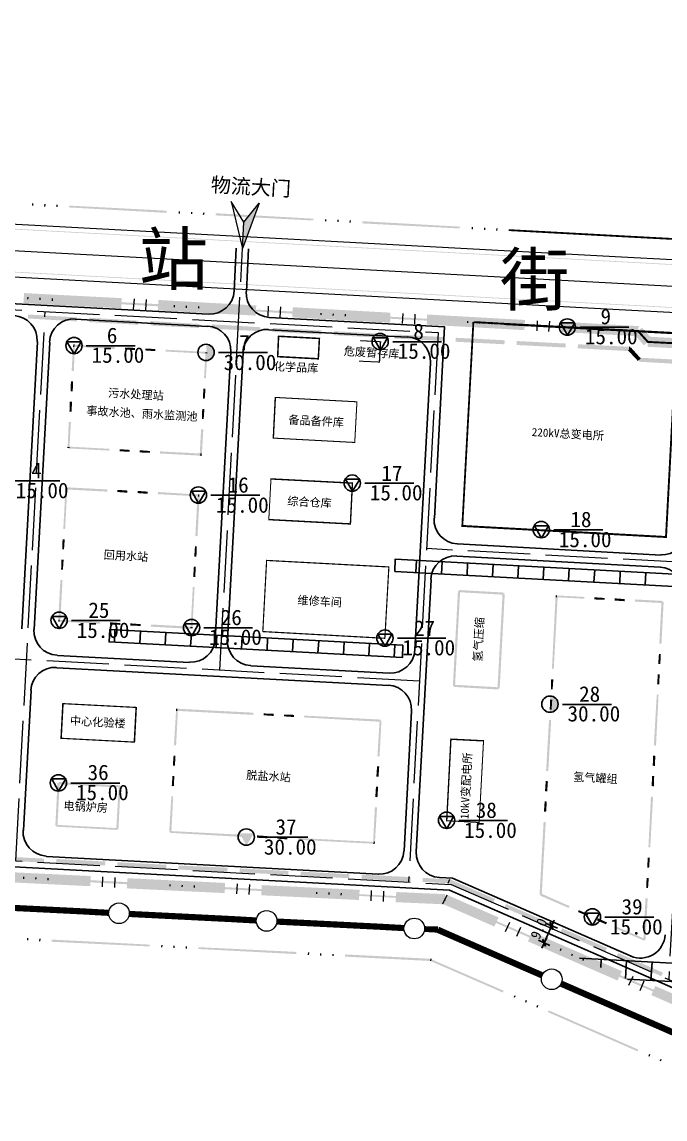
# Model space of a CAD drawing. Header units: millimetres. Extents: x 1542 to 2698, y 1376 to 2197.
# Drawn here: x 1823 to 2139, y 1659 to 2197 of the extents above; entities that cross this region are included whole.
import ezdxf

# ---------------------------------------------------------------- set-up
doc = ezdxf.new("R2010")
doc.units = ezdxf.units.MM
doc.linetypes.add('PDF_IMPORT', pattern=[1, 0.8, -0.2])
for name, color, linetype in [('PDF_0', 7, 'Continuous'), ('PDF_0-道路边线', 3, 'Continuous'), ('PDF_c- 现状道路', 4, 'Continuous'), ('PDF_d-道路中心线', 1, 'Continuous'), ('PDF_d-道路红线', 5, 'Continuous'), ('PDF_DM-尺寸标注', 7, 'Continuous'), ('PDF_HY_BZ_CC', 2, 'Continuous'), ('PDF_PP-COM', 6, 'Continuous'), ('PDF_ROAD-CENT', 6, 'Continuous'), ('PDF_勘探点', 5, 'Continuous'), ('PDF_文字', 5, 'Continuous'), ('PDF_绿线', 3, 'Continuous')]:
    doc.layers.add(name, color=color, linetype=linetype)
doc.layers.add('PDF_0高压线', color=20, linetype='Continuous', true_color=0xff3f00)
doc.styles.add('PDF SimHei', font='')
doc.styles.add('PDF SimSun', font='')
doc.styles.get('PDF SimHei').set_extended_font_data('SimHei')
doc.styles.get('PDF SimSun').set_extended_font_data('SimSun')

msp = doc.modelspace()

# ---------------------------------------------------------------- hatches: boundary and pattern name
at = {"layer": 'PDF_0', "transparency": 33554559}
for color, points in [(1, [(1824.36, 2063.92), (1824.01, 2058.94), (1872.05, 2056.45), (1872.23, 2061.43)]), (1, [(1890.2, 2060.54), (1890.02, 2055.38), (1937.88, 2052.89), (1938.24, 2057.87)]), (1, [(1956.21, 2056.98), (1955.85, 2052), (2003.89, 2049.33), (2004.07, 2054.31)]), (2, [(1826.32, 2053.42), (1826.32, 2051.46), (1850.34, 2050.04), (1850.34, 2052)]), (2, [(1856.39, 2051.82), (1856.21, 2049.69), (1880.23, 2048.44), (1880.41, 2050.4)]), (2, [(1886.28, 2050.22), (1886.28, 2048.08), (1910.12, 2046.84), (1910.3, 2048.8)]), (1, [(2022.04, 2053.42), (2021.86, 2048.44), (2069.73, 2045.77), (2070.08, 2050.75)]), (1, [(2088.05, 2049.86), (2087.7, 2044.88), (2125.42, 2042.75), (2125.77, 2047.73)]), (2, [(1916.35, 2048.62), (1916.17, 2046.48), (1940.19, 2045.24), (1940.19, 2047.19)]), (2, [(1946.24, 2046.84), (1946.07, 2044.88), (1970.09, 2043.64), (1970.26, 2045.59)]), (2, [(1976.14, 2045.24), (1976.14, 2043.28), (1999.98, 2042.03), (2000.16, 2043.99)]), (2, [(2006.21, 2043.64), (2006.03, 2041.68), (2030.05, 2040.43), (2030.05, 2042.39)]), (1, [(2127.37, 2047.02), (2123.64, 2043.64), (2128.44, 2038.3), (2132.18, 2041.68)]), (2, [(2036.1, 2042.03), (2035.92, 2040.08), (2059.94, 2038.83), (2060.12, 2040.79)]), (2, [(2065.99, 2040.43), (2065.99, 2038.48), (2090.01, 2037.23), (2090.01, 2039.19)]), (2, [(2096.06, 2038.83), (2095.88, 2036.87), (2121.32, 2035.45), (2121.32, 2037.59)]), (1, [(2130.4, 2042.57), (2130.22, 2037.59), (2150.15, 2036.52), (2150.33, 2041.5)]), (2, [(2122.04, 2037.23), (2120.61, 2035.81), (2125.42, 2030.65), (2126.84, 2031.89)]), (2, [(2126.13, 2032.25), (2125.95, 2030.29), (2153.53, 2028.69), (2153.53, 2030.82)]), (2, [(1834.15, 1784.75), (1834.15, 1786.71), (1810.31, 1787.95), (1810.13, 1786)]), (2, [(1864.04, 1783.33), (1864.22, 1785.29), (1840.2, 1786.53), (1840.02, 1784.4)]), (1, [(1856.75, 1773.19), (1857.1, 1778.17), (1809.06, 1780.48), (1808.88, 1775.5)]), (2, [(1894.11, 1781.73), (1894.11, 1783.68), (1870.09, 1784.93), (1870.09, 1782.97)]), (2, [(1924, 1780.13), (1924.18, 1782.26), (1900.16, 1783.33), (1899.98, 1781.37)]), (2, [(1953.89, 1778.7), (1954.07, 1780.66), (1930.05, 1781.9), (1930.05, 1779.95)]), (2, [(1983.96, 1777.1), (1983.96, 1779.06), (1960.12, 1780.3), (1959.94, 1778.35)]), (1, [(1922.76, 1769.81), (1922.94, 1774.79), (1875.07, 1777.1), (1874.72, 1772.12)]), (2, [(2013.86, 1775.5), (2014.03, 1777.63), (1990.01, 1778.88), (1989.84, 1776.75)]), (2, [(2032.72, 1774.61), (2032.89, 1776.57), (2019.91, 1777.28), (2019.91, 1775.32)]), (2, [(2054.42, 1765), (2055.31, 1766.96), (2033.25, 1776.57), (2032.36, 1774.61)]), (1, [(1988.59, 1766.43), (1988.95, 1771.41), (1940.91, 1773.72), (1940.73, 1768.74)]), (1, [(2030.58, 1764.29), (2030.94, 1769.27), (2006.92, 1770.34), (2006.56, 1765.36)]), (1, [(2054.96, 1753.44), (2057.09, 1757.88), (2031.83, 1768.92), (2029.69, 1764.47)]), (2, [(2082, 1753.08), (2082.71, 1754.86), (2060.83, 1764.47), (2059.94, 1762.69)]), (256, [(2082.89, 1755.75), (2081.82, 1755.39), (2083.25, 1751.66), (2084.32, 1752.01)]), (1, [(2115.45, 1726.93), (2117.59, 1731.55), (2073.46, 1750.77), (2071.5, 1746.14)]), (2, [(2109.4, 1740.98), (2110.29, 1742.94), (2088.23, 1752.55), (2087.52, 1750.59)]), (256, [(2079.69, 1743.47), (2080.58, 1743.83), (2079.16, 1747.39), (2078.27, 1747.03)]), (2, [(2136.98, 1729.06), (2137.69, 1730.84), (2115.81, 1740.45), (2114.92, 1738.67)]), (1, [(2175.95, 1700.59), (2178.08, 1705.04), (2133.96, 1724.26), (2132, 1719.81)])]:
    msp.add_hatch(color=color, dxfattribs=at).paths.add_polyline_path(points)
at = {"layer": 'PDF_0高压线', "transparency": 33554559}
msp.add_hatch(color=256, dxfattribs=at).paths.add_polyline_path([(2020.97, 1753.61), (2020.8, 1750.77), (2027.2, 1750.41), (2027.38, 1753.44)])
at = {"layer": 'PDF_c- 现状道路', "transparency": 33554559}
for points in [[(1631.85, 2105.55), (1631.67, 2105.2), (2581.09, 2054.13), (2581.09, 2054.49)], [(2579.84, 2033.14), (2579.84, 2033.49), (1630.6, 2084.56), (1630.6, 2084.2)]]:
    msp.add_hatch(color=256, dxfattribs=at).paths.add_polyline_path(points)
at = {"layer": 'PDF_DM-尺寸标注', "transparency": 33554559}
msp.add_hatch(color=256, dxfattribs=at).paths.add_polyline_path([(2083.07, 1754.68), (2082.54, 1754.5), (2082.18, 1754.15), (2082.18, 1753.44), (2082.54, 1753.08), (2083.07, 1752.9), (2083.6, 1753.08), (2083.96, 1753.44), (2083.96, 1754.15), (2083.6, 1754.5)])
at = {"layer": 'PDF_HY_BZ_CC', "transparency": 33554559}
for color, points in [(5, [(1868.85, 2036.52), (1868.85, 2037.59), (1848.92, 2038.65), (1848.74, 2037.59)]), (5, [(1849.27, 2038.12), (1848.38, 2038.12), (1847.67, 2025.66), (1848.74, 2025.66)]), (5, [(1878.81, 2035.98), (1878.81, 2037.05), (1873.83, 2037.23), (1873.83, 2036.34)]), (5, [(1888.77, 2035.45), (1888.77, 2036.52), (1883.79, 2036.7), (1883.79, 2035.81)]), (5, [(1913.68, 2034.21), (1913.86, 2035.1), (1893.76, 2036.16), (1893.76, 2035.27)]), (5, [(1912.62, 2022.28), (1913.51, 2022.11), (1914.22, 2034.56), (1913.33, 2034.74)]), (5, [(1848.38, 2020.68), (1847.32, 2020.68), (1847.14, 2015.7), (1848.21, 2015.7)]), (5, [(1912.08, 2012.14), (1912.97, 2012.14), (1913.33, 2017.12), (1912.26, 2017.12)]), (5, [(1847.85, 2010.72), (1846.78, 2010.72), (1846.6, 2005.74), (1847.67, 2005.74)]), (5, [(1911.55, 2002.18), (1912.44, 2002.18), (1912.79, 2007.16), (1911.73, 2007.16)]), (5, [(1847.32, 2000.76), (1846.25, 2000.76), (1845.72, 1988.3), (1846.6, 1988.12)]), (5, [(1910.48, 1984.74), (1911.55, 1984.74), (1912.26, 1997.2), (1911.19, 1997.2)]), (5, [(1846.25, 1988.66), (1846.07, 1987.77), (1866.18, 1986.7), (1866.18, 1987.59)]), (5, [(1871.16, 1987.41), (1871.16, 1986.34), (1876.14, 1986.17), (1876.14, 1987.05)]), (5, [(1881.12, 1986.88), (1881.12, 1985.81), (1886.1, 1985.63), (1886.1, 1986.52)]), (5, [(1891.09, 1986.34), (1891.09, 1985.28), (1911.01, 1984.21), (1911.01, 1985.28)]), (5, [(1845.18, 1968.73), (1845, 1967.66), (1865.11, 1966.59), (1865.11, 1967.66)]), (5, [(1843.58, 1948.27), (1844.47, 1948.27), (1845.54, 1968.19), (1844.65, 1968.19)]), (5, [(1870.09, 1967.48), (1870.09, 1966.42), (1875.07, 1966.06), (1875.07, 1967.13)]), (5, [(1880.06, 1966.95), (1880.06, 1965.88), (1885.04, 1965.53), (1885.04, 1966.59)]), (5, [(1890.02, 1966.42), (1890.02, 1965.35), (1909.95, 1964.28), (1909.95, 1965.17)]), (5, [(1910.48, 1964.81), (1909.41, 1964.81), (1908.35, 1944.89), (1909.41, 1944.71)]), (5, [(1843.05, 1938.3), (1843.94, 1938.3), (1844.29, 1943.28), (1843.22, 1943.28)]), (5, [(1909.06, 1939.73), (1908.17, 1939.9), (1907.81, 1934.74), (1908.88, 1934.74)]), (5, [(1842.51, 1928.34), (1843.4, 1928.34), (1843.76, 1933.32), (1842.69, 1933.32)]), (5, [(1908.52, 1929.76), (1907.63, 1929.76), (1907.28, 1924.78), (1908.35, 1924.78)]), (5, [(1841.09, 1903.43), (1842.16, 1903.25), (1843.22, 1923.36), (1842.16, 1923.36)]), (5, [(1907.99, 1919.8), (1907.1, 1919.8), (1906.03, 1899.87), (1906.92, 1899.87)]), (256, [(2038.23, 1917.84), (2037.16, 1917.84), (2034.67, 1871.4), (2035.74, 1871.4)]), (256, [(2059.58, 1916.06), (2059.58, 1917.13), (2037.7, 1918.37), (2037.7, 1917.31)]), (256, [(2056.56, 1870.16), (2057.63, 1870.16), (2060.12, 1916.6), (2059.05, 1916.6)]), (3, [(2086.09, 1915.17), (2085.03, 1915.35), (2083.25, 1879.59), (2084.14, 1879.59)]), (3, [(2099.08, 1914.1), (2099.08, 1914.99), (2085.56, 1915.71), (2085.56, 1914.82)]), (3, [(2109.05, 1913.57), (2109.05, 1914.46), (2104.07, 1914.82), (2104.07, 1913.75)]), (3, [(2119.01, 1912.86), (2119.01, 1913.93), (2114.03, 1914.28), (2114.03, 1913.22)]), (3, [(2137.52, 1911.97), (2137.52, 1913.04), (2123.99, 1913.75), (2123.99, 1912.68)]), (3, [(2135.91, 1892.04), (2136.98, 1892.04), (2138.05, 1912.5), (2136.98, 1912.5)]), (5, [(1861.55, 1901.83), (1861.55, 1902.72), (1841.62, 1903.78), (1841.62, 1902.9)]), (5, [(1871.51, 1901.29), (1871.51, 1902.18), (1866.53, 1902.54), (1866.53, 1901.47)]), (5, [(1881.48, 1900.76), (1881.48, 1901.65), (1876.5, 1902.01), (1876.5, 1900.94)]), (5, [(1906.39, 1899.34), (1906.57, 1900.4), (1886.64, 1901.47), (1886.46, 1900.4)]), (3, [(2135.38, 1882.08), (2136.45, 1882.08), (2136.63, 1887.06), (2135.74, 1887.06)]), (3, [(2134.85, 1872.11), (2135.91, 1872.11), (2136.09, 1877.1), (2135.2, 1877.1)]), (256, [(2035.21, 1871.94), (2035.21, 1870.87), (2057.09, 1869.62), (2057.09, 1870.69)]), (3, [(2083.96, 1874.6), (2082.89, 1874.6), (2082.71, 1869.62), (2083.6, 1869.62)]), (3, [(2133.25, 1842.22), (2134.31, 1842.04), (2135.56, 1867.13), (2134.67, 1867.13)]), (3, [(2083.43, 1864.64), (2082.36, 1864.64), (2082.18, 1859.66), (2083.07, 1859.66)]), (3, [(2082.89, 1854.68), (2081.82, 1854.68), (2080.4, 1829.77), (2081.47, 1829.59)]), (3, [(2132.71, 1832.26), (2133.78, 1832.08), (2133.96, 1837.06), (2132.89, 1837.24)]), (3, [(2081.29, 1824.61), (2080.22, 1824.79), (2079.87, 1819.8), (2080.93, 1819.63)]), (3, [(2132.18, 1822.29), (2133.25, 1822.12), (2133.42, 1827.1), (2132.36, 1827.28)]), (3, [(2080.76, 1814.64), (2079.69, 1814.82), (2079.33, 1809.66), (2080.4, 1809.66)]), (3, [(2130.58, 1792.22), (2131.47, 1792.22), (2132.89, 1817.13), (2131.82, 1817.13)]), (3, [(2080.22, 1804.68), (2079.16, 1804.68), (2077.2, 1769.09), (2078.27, 1769.09)]), (3, [(2130.04, 1782.26), (2130.93, 1782.26), (2131.29, 1787.24), (2130.22, 1787.24)]), (3, [(2129.51, 1772.3), (2130.4, 1772.3), (2130.75, 1777.28), (2129.69, 1777.28)]), (3, [(2077.91, 1769.63), (2077.55, 1768.56), (2091.43, 1762.51), (2091.97, 1763.4)]), (3, [(2128.09, 1746.85), (2129.15, 1746.85), (2130.22, 1767.31), (2129.15, 1767.31)]), (3, [(2096.41, 1761.44), (2096.06, 1760.55), (2100.68, 1758.6), (2101.04, 1759.49)]), (3, [(2105.67, 1757.53), (2105.31, 1756.46), (2109.76, 1754.5), (2110.29, 1755.39)]), (3, [(2114.74, 1753.44), (2114.39, 1752.55), (2128.44, 1746.5), (2128.8, 1747.39)])]:
    msp.add_hatch(color=color, dxfattribs=at).paths.add_polyline_path(points)
at = {"layer": 'PDF_HY_BZ_CC', "true_color": 0xff7f00, "transparency": 33554559}
for points in [[(1899.81, 1859.66), (1898.92, 1859.66), (1897.85, 1842.22), (1898.92, 1842.22)], [(1936.81, 1857.17), (1936.81, 1858.24), (1899.27, 1860.19), (1899.27, 1859.13)], [(1946.78, 1856.63), (1946.78, 1857.7), (1941.8, 1857.88), (1941.8, 1856.99)], [(1956.74, 1856.1), (1956.74, 1857.17), (1951.76, 1857.35), (1951.76, 1856.46)], [(1999.09, 1853.79), (1999.27, 1854.85), (1961.72, 1856.81), (1961.72, 1855.92)], [(1997.66, 1836.88), (1998.73, 1836.88), (1999.62, 1854.32), (1998.73, 1854.32)], [(1898.56, 1837.24), (1897.67, 1837.24), (1897.31, 1832.26), (1898.38, 1832.26)], [(1997.13, 1826.92), (1998.2, 1826.92), (1998.55, 1831.9), (1997.49, 1831.9)], [(1841.8, 1823.72), (1840.73, 1823.72), (1839.67, 1802.9), (1840.73, 1802.72)], [(1871.16, 1821.58), (1871.34, 1822.65), (1841.27, 1824.25), (1841.27, 1823.18)], [(1898.03, 1827.28), (1897.14, 1827.28), (1896.78, 1822.29), (1897.85, 1822.29)], [(1869.56, 1801.3), (1870.63, 1801.12), (1871.69, 1822.12), (1870.8, 1822.12)], [(1996.6, 1816.96), (1997.66, 1816.78), (1998.02, 1821.94), (1996.95, 1821.94)], [(1897.49, 1817.31), (1896.6, 1817.31), (1895.53, 1799.88), (1896.6, 1799.7)], [(1995.53, 1794.36), (1996.42, 1794.36), (1997.49, 1811.8), (1996.42, 1811.97)], [(1840.2, 1803.26), (1840.2, 1802.37), (1870.09, 1800.77), (1870.09, 1801.65)], [(1896.07, 1800.23), (1896.07, 1799.34), (1933.61, 1797.21), (1933.61, 1798.27)], [(1938.59, 1798.1), (1938.59, 1797.03), (1943.58, 1796.67), (1943.58, 1797.74)], [(1948.56, 1797.38), (1948.56, 1796.49), (1953.54, 1796.14), (1953.54, 1797.21)], [(1958.52, 1796.85), (1958.52, 1795.96), (1995.89, 1794), (1996.06, 1794.89)]]:
    msp.add_hatch(color=30, dxfattribs=at).paths.add_polyline_path(points)
at = {"layer": 'PDF_PP-COM', "transparency": 33554559}
msp.add_hatch(color=256, dxfattribs=at).paths.add_polyline_path([(1936.28, 2098.61), (1939.66, 2108.05), (1932.19, 2098.61), (1931.48, 2085.8)])
at = {"layer": 'PDF_勘探点', "transparency": 33554559}
for points in [[(1914.4, 2038.65), (1913.68, 2038.65), (1913.68, 2032.6), (1913.86, 2032.07), (1913.86, 2030.65), (1914.4, 2030.65), (1915.11, 2030.82), (1915.82, 2031.18), (1916.35, 2031.54), (1916.89, 2032.07), (1917.24, 2032.6), (1917.6, 2033.32), (1917.78, 2034.03), (1917.78, 2034.74), (1917.6, 2035.45), (1917.42, 2035.98), (1917.24, 2036.7), (1916.71, 2037.23), (1916.35, 2037.76), (1915.64, 2038.12), (1915.11, 2038.48)], [(2083.07, 1866.24), (2082.36, 1866.24), (2082.36, 1858.95), (2082.54, 1858.59), (2082.54, 1858.41), (2083.07, 1858.41), (2083.78, 1858.59), (2084.49, 1858.95), (2085.03, 1859.3), (2085.56, 1859.84), (2086.27, 1860.9), (2086.27, 1861.62), (2086.45, 1862.33), (2086.09, 1863.75), (2085.92, 1864.29), (2085.38, 1865), (2085.03, 1865.35), (2084.32, 1865.89), (2083.78, 1866.06)]]:
    msp.add_hatch(color=256, dxfattribs=at).paths.add_polyline_path(points)
at = {"layer": 'PDF_绿线', "transparency": 33554559}
for points in [[(1846.43, 2106.8), (1846.43, 2105.91), (1894.29, 2103.24), (1894.29, 2104.31)], [(1918.31, 2103.06), (1918.31, 2102), (1966.17, 2099.5), (1966.35, 2100.39)], [(1990.19, 2099.15), (1990.19, 2098.08), (2038.05, 2095.59), (2038.23, 2096.48)], [(1844.11, 2060.89), (1843.94, 2060), (1891.98, 2057.34), (1891.98, 2058.4)], [(1916, 2056.98), (1916, 2056.09), (1963.86, 2053.42), (1963.86, 2054.49)], [(1987.88, 2053.24), (1987.88, 2052.18), (2035.74, 2049.69), (2035.74, 2050.57)], [(1841.98, 1776.92), (1841.98, 1775.86), (1889.84, 1773.36), (1889.84, 1774.43)], [(1913.86, 1773.19), (1913.86, 1772.12), (1961.72, 1769.81), (1961.9, 1770.7)], [(1985.74, 1769.45), (1985.74, 1768.56), (2030.76, 1766.25), (2030.76, 1767.14)], [(2030.94, 1767.14), (2030.58, 1766.25), (2081.82, 1743.83), (2082.18, 1744.72)], [(1837.89, 1747.03), (1837.89, 1745.96), (1885.93, 1743.65), (1885.93, 1744.54)], [(1909.95, 1743.29), (1909.77, 1742.41), (1957.81, 1739.91), (1957.81, 1740.98)], [(1981.83, 1739.74), (1981.65, 1738.67), (2023.64, 1736.53), (2023.82, 1737.6)], [(2024, 1737.42), (2023.64, 1736.53), (2059.23, 1721.05), (2059.58, 1721.94)], [(2104.24, 1735.11), (2103.71, 1734.22), (2147.84, 1715), (2148.19, 1715.89)], [(2081.65, 1712.34), (2081.29, 1711.45), (2125.24, 1692.23), (2125.59, 1693.12)]]:
    msp.add_hatch(color=256, dxfattribs=at).paths.add_polyline_path(points)

# ---------------------------------------------------------------- linework, layer by layer
at = {"layer": 'PDF_0', "color": 1, "lineweight": 0}
for points in [[(1878.28, 2061.07), (1877.92, 2056.09)], [(1884.15, 2060.72), (1883.97, 2055.73)], [(1944.11, 2057.51), (1943.93, 2052.53)], [(1950.16, 2057.16), (1949.8, 2052.18)], [(2010.12, 2053.96), (2009.76, 2048.97)], [(2015.99, 2053.6), (2015.81, 2048.62)], [(2075.95, 2050.4), (2075.77, 2045.41)], [(2082, 2050.22), (2081.65, 2045.06)], [(1862.8, 1772.83), (1862.97, 1777.81)], [(1868.85, 1772.47), (1869.02, 1777.46)], [(1928.63, 1769.45), (1928.99, 1774.43)], [(1934.68, 1769.09), (1935.03, 1774.08)], [(1994.64, 1766.07), (1994.82, 1771.05)], [(2000.69, 1765.71), (2000.87, 1770.7)], [(2029.69, 1764.47), (2031.83, 1768.92)], [(2060.47, 1750.95), (2062.61, 1755.57)], [(2065.99, 1748.63), (2067.95, 1753.08)], [(2120.97, 1724.61), (2123.1, 1729.06)], [(2126.48, 1722.12), (2128.44, 1726.75)]]:
    msp.add_lwpolyline(points, dxfattribs=at)
at = {"layer": 'PDF_0', "color": 140, "lineweight": 0, "true_color": 0x00bfff}
for points, const_width in [([(1968.66, 2031.71), (1948.73, 2032.78), (1949.18, 2042.75), (1969.2, 2041.68)], 0.748), ([(2001.31, 1894.71), (1941.44, 1898), (1943.31, 1932.88), (2003.27, 1929.67)], 0.573)]:
    msp.add_lwpolyline(points, close=True, dxfattribs=dict(at, const_width=const_width))
for points in [[(1988.68, 2030.56, 0.492, 0.492, 0), (1998.64, 2030.11, 0.68, 0.68, 0), (1999.18, 2040.08, 0.503, 0.503, 0), (1989.21, 2040.61, 0, 0, 0)], [(1987.61, 2010.63, 0.504, 0.504, 0), (1947.58, 2012.77, 0.687, 0.687, 0), (1946.6, 1992.84, 0.504, 0.504, 0), (1986.54, 1990.7, 0.504, 0.504, 0)], [(1985.39, 1970.77, 0.684, 0.684, 0), (1945.44, 1972.82, 0.493, 0.493, 0), (1944.38, 1952.89, 0.682, 0.682, 0), (1984.41, 1950.76, 0.687, 0.687, 0)], [(1843.4, 1862.68, 0.571, 0.571, 0), (1879.34, 1860.82, 0.747, 0.747, 0), (1878.45, 1843.82, 0.571, 0.571, 0), (1842.51, 1845.69, 0.747, 0.747, 0)], [(2031.65, 1805.3, 0.502, 0.502, 0), (2047.57, 1804.41, 0.504, 0.504, 0), (2049.71, 1844.45, 0.686, 0.686, 0), (2033.7, 1845.25, 0.684, 0.684, 0)]]:
    msp.add_lwpolyline(points, format="xyseb", close=True, dxfattribs=at)
at = {"layer": 'PDF_0', "color": 2, "lineweight": 0}
for points in [[(2121.32, 2037.59), (2121.32, 2035.45)], [(2032.36, 1774.61), (2033.25, 1776.57)]]:
    msp.add_lwpolyline(points, dxfattribs=at)
at = {"layer": 'PDF_0', "color": 62, "lineweight": 25, "true_color": 0xa5dd00}
for points in [[(2006.21, 1927.45), (2377.54, 1907.52), (2377.89, 1913.57), (2006.38, 1933.5)], [(2010.12, 1891.33), (1866.35, 1898.98), (1866, 1892.93), (2009.94, 1885.28)]]:
    msp.add_lwpolyline(points, close=True, dxfattribs=at)
for points in [[(2016.88, 1932.96), (2016.53, 1926.92)], [(2029.34, 1932.25), (2029.16, 1926.38)], [(2041.79, 1931.54), (2041.61, 1925.67)], [(2054.42, 1931.01), (2054.07, 1924.96)], [(2066.88, 1930.3), (2066.52, 1924.25)], [(2079.33, 1929.58), (2078.98, 1923.53)], [(2091.79, 1928.87), (2091.43, 1923)], [(2104.24, 1928.34), (2103.89, 1922.29)], [(2116.7, 1927.63), (2116.52, 1921.58)], [(2129.33, 1926.92), (2128.98, 1920.87)], [(1868.67, 1892.93), (1868.85, 1898.8)], [(1881.12, 1892.22), (1881.48, 1898.27)], [(1893.58, 1891.51), (1893.93, 1897.56)], [(1906.03, 1890.8), (1906.39, 1896.85)], [(1918.49, 1890.26), (1918.84, 1896.13)], [(1930.94, 1889.55), (1931.3, 1895.42)], [(1943.58, 1888.84), (1943.75, 1894.89)], [(1956.03, 1888.13), (1956.39, 1894.18)], [(1968.48, 1887.42), (1968.84, 1893.47)], [(1980.94, 1886.88), (1981.3, 1892.75)], [(1993.39, 1886.17), (1993.75, 1892.22)], [(2005.85, 1885.46), (2006.21, 1891.51)], [(2120.26, 1727.64), (2550.66, 1704.51), (2551.2, 1713.4), (2096.77, 1737.96)], [(2107.27, 1733.33), (2107.45, 1737.25)], [(2119.37, 1727.99), (2119.9, 1736.71)], [(2131.82, 1726.93), (2132.36, 1736)]]:
    msp.add_lwpolyline(points, dxfattribs=at)
at = {"layer": 'PDF_0', "lineweight": 25}
for points in [[(2085.92, 1752.55), (2080.4, 1754.86)], [(2084.32, 1756.46), (2081.82, 1750.95)], [(2078.27, 1742.76), (2080.76, 1748.1)], [(2076.66, 1746.68), (2082.18, 1744.18)]]:
    msp.add_lwpolyline(points, dxfattribs=at)
at = {"layer": 'PDF_0-道路边线', "lineweight": 25}
for points in [[(1626.69, 1811.08), (1640.57, 2068.37), (1914.75, 2053.6, 0.414213), (1927.38, 2064.99), (1928.45, 2085.98)], [(1933.27, 2064.65, 0.414213), (1944.64, 2052), (2030.58, 2047.37), (2025.6, 1953.6)], [(1914.42, 2047.71, -0.414213), (1925.78, 2035.1), (1918.13, 1894.18)], [(2023.64, 2029.76), (2015.99, 1889.02, -0.414213), (2003.36, 1877.63), (1935.57, 1881.19)], [(2024, 1923.53), (2016.7, 1790.09, 0.414213), (2028.09, 1777.46), (2034.5, 1777.1), (2122.04, 1738.85)]]:
    msp.add_lwpolyline(points, format="xyb", dxfattribs=at)
for points in [[(1934.5, 2085.63), (1933.43, 2064.63)], [(1849.45, 2051.11), (1914.4, 2047.55)], [(1944.46, 2045.95), (2012.25, 2042.39)], [(1823.3, 1899.34), (1830.95, 2040.08)], [(1829.35, 1898.98), (1837, 2039.72)], [(1924.18, 1893.82), (1931.83, 2034.74)], [(2136.8, 1935.46), (2036.99, 1940.97)], [(2136.45, 1929.58), (2036.63, 1934.92)], [(1602.31, 1794.36), (2033.07, 1771.23), (2169.9, 1711.45), (2558.85, 1690.45), (2569.88, 1894.18)], [(1905.5, 1882.79), (1840.73, 1886.35)], [(1840.38, 1880.3), (2003.18, 1871.58)], [(1824.01, 1800.41), (1827.74, 1869.09)], [(2014.39, 1858.95), (2010.83, 1790.45)], [(1998.2, 1779.06), (1835.4, 1787.78)]]:
    msp.add_lwpolyline(points, dxfattribs=at)
for centre, start, end in [((1818.76, 2040.88), 356.9183, 86.9183), ((1848.83, 2039.28), 86.9183, 176.9183), ((1943.66, 2034.12), 86.9183, 176.9183), ((2011.63, 2030.56), 356.9183, 86.9183), ((2037.43, 1952.98), 176.9183, 266.9183), ((2137.25, 1947.64), 266.9183, 356.9183), ((2035.83, 1923.09), 86.9183, 176.9183), ((2135.65, 1917.57), 356.9183, 86.9183), ((1841.18, 1898.36), 176.9183, 266.9183), ((1906.12, 1894.98), 266.9183, 356.9183), ((1936.01, 1893.38), 176.9183, 266.9183), ((1839.58, 1868.47), 86.9183, 176.9183), ((2002.38, 1859.75), 356.9183, 86.9183), ((1835.84, 1799.96), 176.9183, 266.9183), ((1998.64, 1791.07), 266.9183, 356.9183), ((2126.75, 1749.97), 246.4123, 356.9183)]:
    msp.add_arc(centre, 12.01, start, end, dxfattribs=at)
at = {"layer": 'PDF_0高压线', "lineweight": 0}
for points, const_width in [([(1803.64, 1763.31), (1853.54, 1760.82), (1866.09, 1760.11)], 3.02), ([(1876.05, 1759.58), (1925.87, 1757.08), (1938.5, 1756.37)], 3.03), ([(1948.47, 1755.84), (1998.29, 1753.35), (2010.83, 1752.64)], 3.03), ([(2027.29, 1751.84), (2067.15, 1734.4), (2078.62, 1729.42)], 3.11), ([(2087.78, 1725.41), (2133.69, 1705.4), (2145.08, 1700.41)], 3.11)]:
    msp.add_lwpolyline(points, dxfattribs=dict(at, const_width=const_width))
for centre in [(1870.89, 1759.93), (1943.31, 1756.19), (2015.72, 1752.46), (2083.16, 1727.55)]:
    msp.add_circle(centre, 5.07, dxfattribs=at)
at = {"layer": 'PDF_d-道路中心线', "lineweight": 0}
msp.add_lwpolyline([(1612.63, 2095.95), (2606, 2042.39)], dxfattribs=at)
at = {"layer": 'PDF_d-道路红线', "lineweight": 5}
for points in [[(1621.88, 2196.83), (1618.15, 2123.7), (1632.38, 2107.87), (2117.41, 2081.71), (2167.41, 2079.04), (2578.6, 2056.98), (2594.43, 2071.21), (2601.19, 2196.83)], [(2425.05, 1415.91), (2543.9, 1411.64), (2559.74, 1426.05), (2574.5, 1701.66), (2591.41, 2015.17), (2577.17, 2031), (2165.98, 2053.07), (2116.16, 2055.73), (1630.96, 2081.89), (1615.3, 2067.66), (1599.11, 1754.15), (1580.43, 1386.73), (1579.89, 1375.88)]]:
    msp.add_lwpolyline(points, dxfattribs=at)
at = {"layer": 'PDF_DM-尺寸标注', "lineweight": 25}
for points in [[(2083.07, 1753.61), (2079.51, 1745.43), (2079.51, 1745.25)], [(2083.07, 1753.61), (2083.07, 1753.61)]]:
    msp.add_lwpolyline(points, dxfattribs=at)
at = {"layer": 'PDF_HY_BZ_CC', "color": 4, "lineweight": 0}
msp.add_lwpolyline([(2044.82, 2049.69, 0.918, 0.918, 0), (2125.51, 2045.33, 0.992, 0.992, 0), (2130.31, 2039.99, 0.942, 0.942, 0), (2144.28, 2039.28, 0.946, 0.946, 0), (2139.21, 1944.35, 0.947, 0.947, 0), (2039.3, 1949.78, 0.888, 0.888, 0), (2044.73, 2049.69, 0, 0, 0)], format="xyseb", dxfattribs=at)
at = {"layer": 'PDF_HY_BZ_CC', "color": 5, "lineweight": 0}
for points in [[(1848.74, 2037.59), (1848.92, 2038.65)], [(1913.33, 2034.74), (1914.22, 2034.56)], [(1846.6, 1988.12), (1845.72, 1988.3)], [(1911.01, 1985.28), (1911.01, 1984.21)], [(1844.65, 1968.19), (1845.54, 1968.19)], [(1909.95, 1965.17), (1909.95, 1964.28)], [(1841.62, 1902.9), (1841.62, 1903.78)], [(1906.92, 1899.87), (1906.03, 1899.87)]]:
    msp.add_lwpolyline(points, dxfattribs=at)
at = {"layer": 'PDF_HY_BZ_CC', "color": 3, "lineweight": 0}
msp.add_lwpolyline([(2085.56, 1914.82), (2085.56, 1915.71)], dxfattribs=at)
at = {"layer": 'PDF_HY_BZ_CC', "color": 30, "lineweight": 0, "true_color": 0xff7f00}
for points in [[(1899.27, 1859.13), (1899.27, 1860.19)], [(1996.06, 1794.89), (1995.89, 1794)]]:
    msp.add_lwpolyline(points, dxfattribs=at)
at = {"layer": 'PDF_PP-COM', "lineweight": 0}
for points in [[(1931.48, 2085.8), (1932.19, 2098.61), (1925.96, 2108.76)], [(1931.48, 2085.8), (1932.19, 2098.61), (1939.66, 2108.05)]]:
    msp.add_lwpolyline(points, close=True, dxfattribs=at)
at = {"layer": 'PDF_ROAD-CENT', "linetype": 'PDF_IMPORT', "lineweight": 0, "ltscale": 38.136194}
for points in [[(1920.44, 1879.05), (1931.48, 2085.8)], [(1640.39, 2065.34), (2027.38, 2044.53), (2012.97, 1775.32)], [(1820.27, 1785.64), (1834.68, 2054.84)], [(1602.49, 1797.38), (2033.78, 1774.08), (2166.7, 1716.07), (2554.75, 1695.25), (2571.84, 2013.74), (2157.27, 2035.98), (2140.54, 1727.46)], [(2605.64, 1907.34), (2021.69, 1938.66)], [(2018.3, 1873.72), (1634.16, 1894.53)]]:
    msp.add_lwpolyline(points, dxfattribs=at)
at = {"layer": 'PDF_勘探点', "lineweight": 25}
for points in [[(2090.9, 2043.28), (2094.46, 2049.33), (2087.52, 2049.33)], [(1848.92, 2034.21), (1852.3, 2040.08), (1845.36, 2040.08)], [(1999.09, 2035.98), (2002.65, 2042.03), (1995.71, 2042.03)], [(1985.39, 1966.77), (1988.95, 1972.64), (1982.01, 1972.64)], [(1909.95, 1960.72), (1913.51, 1966.77), (1906.57, 1966.77)], [(2078.09, 1943.82), (2081.65, 1949.87), (2074.71, 1949.87)], [(1841.62, 1899.34), (1845, 1905.39), (1838.06, 1905.39)], [(1906.57, 1895.78), (1909.95, 1901.83), (1903.01, 1901.83)], [(2001.4, 1890.8), (2004.78, 1896.67), (1997.84, 1896.67)], [(1841.27, 1819.8), (1844.83, 1825.85), (1837.89, 1825.85)], [(2031.65, 1801.3), (2035.03, 1807.35), (2028.09, 1807.35)], [(2103.18, 1753.97), (2106.56, 1760.02), (2099.62, 1760.02)]]:
    msp.add_lwpolyline(points, close=True, dxfattribs=at)
for points in [[(2096.95, 2047.19), (2120.97, 2047.19)], [(2005.14, 2040.08), (2029.16, 2040.08)], [(1854.79, 2038.12), (1878.81, 2038.12)], [(1919.73, 2034.74), (1943.75, 2034.74)], [(1817.78, 1971.93), (1841.8, 1971.93)], [(1991.44, 1970.69), (2015.46, 1970.69)], [(1916, 1964.81), (1940.02, 1964.81)], [(2084.14, 1947.91), (2108.16, 1947.91)], [(1847.67, 1903.43), (1871.51, 1903.43)], [(1912.44, 1899.87), (1936.46, 1899.87)], [(2007.45, 1894.71), (2031.29, 1894.71)], [(2088.41, 1862.33), (2112.43, 1862.33)], [(1847.32, 1823.72), (1871.34, 1823.72)], [(2037.52, 1805.39), (2061.54, 1805.39)], [(1939.48, 1797.21), (1963.5, 1797.21)], [(2109.23, 1758.06), (2133.25, 1758.06)]]:
    msp.add_lwpolyline(points, dxfattribs=at)
for centre in [(2090.81, 2047.28), (1999, 2040.17), (1848.83, 2038.21), (1913.59, 2034.83), (1985.3, 1970.77), (1909.86, 1964.9), (2078, 1948), (1841.53, 1903.52), (1906.48, 1899.96), (2001.31, 1894.8), (2082.27, 1862.42), (1841.18, 1823.81), (2031.56, 1805.48), (1933.34, 1797.3), (2103.09, 1758.15)]:
    msp.add_circle(centre, 4, dxfattribs=at)
at = {"layer": 'PDF_勘探点', "transparency": 33554559}
msp.add_solid([(1930.05, 1799.16), (1936.99, 1799.16), (1933.43, 1793.11)], dxfattribs=at)
at = {"layer": 'PDF_绿线', "lineweight": 0}
for points in [[(1828.46, 2107.87), (1828.46, 2106.8)], [(1834.51, 2107.51), (1834.33, 2106.44)], [(1840.38, 2107.16), (1840.38, 2106.27)], [(1900.34, 2103.95), (1900.34, 2102.89)], [(1906.39, 2103.6), (1906.39, 2102.71)], [(1912.44, 2103.24), (1912.26, 2102.35)], [(1972.22, 2100.04), (1972.22, 2099.15)], [(1978.27, 2099.86), (1978.27, 2098.79)], [(1984.32, 2099.5), (1984.14, 2098.44)], [(2044.1, 2096.3), (2044.1, 2095.23)], [(2050.15, 2095.95), (2050.15, 2094.88)], [(2056.2, 2095.59), (2056.02, 2094.52)], [(1826.14, 2061.96), (1825.97, 2060.89)], [(1832.01, 2061.61), (1832.01, 2060.54)], [(1838.06, 2061.25), (1838.06, 2060.18)], [(1898.03, 2058.05), (1898.03, 2056.98)], [(1903.9, 2057.69), (1903.9, 2056.62)], [(1909.95, 2057.34), (1909.95, 2056.45)], [(1969.91, 2054.13), (1969.91, 2053.24)], [(1975.96, 2053.78), (1975.78, 2052.89)], [(1981.83, 2053.6), (1981.83, 2052.53)], [(2041.79, 2050.22), (2041.79, 2049.33)], [(2047.84, 2050.04), (2047.66, 2048.97)], [(2053.71, 2049.69), (2053.71, 2048.62)], [(1824.01, 1777.81), (1824.01, 1776.75)], [(1830.06, 1777.46), (1829.88, 1776.57)], [(1835.93, 1777.1), (1835.93, 1776.21)], [(1895.89, 1774.08), (1895.89, 1773.19)], [(1901.94, 1773.72), (1901.76, 1772.83)], [(1907.81, 1773.54), (1907.81, 1772.47)], [(1967.77, 1770.34), (1967.77, 1769.45)], [(1973.82, 1770.16), (1973.82, 1769.09)], [(1979.87, 1769.81), (1979.69, 1768.74)], [(2030.76, 1767.14), (2030.76, 1766.25)], [(1825.97, 1747.74), (1825.97, 1746.68)], [(1832.01, 1747.39), (1831.84, 1746.32)], [(1891.98, 1744.36), (1891.8, 1743.29)], [(1897.85, 1744.01), (1897.85, 1742.94)], [(1903.9, 1743.65), (1903.9, 1742.58)], [(1963.86, 1740.63), (1963.68, 1739.56)], [(1969.73, 1740.27), (1969.73, 1739.2)], [(1975.78, 1739.91), (1975.78, 1739.02)], [(2023.82, 1737.6), (2023.64, 1736.53)], [(2087.7, 1742.41), (2087.34, 1741.52)], [(2093.21, 1739.91), (2092.86, 1739.02)], [(2098.73, 1737.6), (2098.19, 1736.71)], [(2065.1, 1719.45), (2064.74, 1718.56)], [(2070.61, 1717.14), (2070.26, 1716.25)], [(2076.13, 1714.65), (2075.77, 1713.76)], [(2131.11, 1690.63), (2130.75, 1689.74)], [(2136.63, 1688.32), (2136.27, 1687.43)]]:
    msp.add_lwpolyline(points, dxfattribs=at)
at = {"layer": 'PDF_绿线', "lineweight": 0, "const_width": 0.888}
msp.add_lwpolyline([(2062.07, 2094.79), (2117.94, 2091.76), (2167.94, 2089.1), (2220.25, 2086.25)], dxfattribs=at)
at = {"layer": 'PDF_绿线', "lineweight": 0}
msp.add_lwpolyline([(2059.76, 2048.8, 1.08, 1.08, 0), (2115.54, 2045.77, 1.07, 1.07, 0), (2165.45, 2043.1, 0.888, 0.888, 0), (2217.76, 2040.34, 0, 0, 0)], format="xyseb", dxfattribs=at)

# ---------------------------------------------------------------- texts
at = {"layer": 'PDF_文字', "color": 7, "attachment_point": 7}
for s, insert, char_height, rotation, style in [('物流大门', (1915.76, 2112.73), 7.2, 356.9074, 'PDF SimSun'), ('危废暂存库', (1981.08, 2033.07), 4, 356.7645, 'PDF SimHei'), ('化学品库', (1946.75, 2025.57), 4, 357.2367, 'PDF SimHei'), ('污水处理站', (1865.43, 2012.6), 4, 356.8029, 'PDF SimHei'), ('事故水池、雨水监测池', (1854.76, 2003.89), 4, 356.8087, 'PDF SimHei'), ('备品备件库', (1953.86, 1999.48), 4, 356.8196, 'PDF SimHei'), ('220kV总变电所', (2073.25, 1993.39), 4, 357.0009, 'PDF SimHei'), ('综合仓库', (1953.33, 1959.58), 4, 356.8965, 'PDF SimHei'), ('回用水站', (1863.3, 1933.25), 4, 356.8965, 'PDF SimHei'), ('维修车间', (1958.31, 1911.01), 4, 356.8965, 'PDF SimHei'), ('氢气压缩', (2049.18, 1883.11), 4, 86.8965, 'PDF SimHei'), ('中心化验楼', (1846.75, 1851.94), 4, 356.8196, 'PDF SimHei'), ('10kV变配电所', (2042.75, 1805.89), 4, 87.0502, 'PDF SimHei'), ('脱盐水站', (1933.22, 1825.22), 4, 356.8965, 'PDF SimHei'), ('氢气罐组', (2093.54, 1824.4), 4, 356.9183, 'PDF SimHei'), ('电锅炉房', (1843.55, 1810.26), 4, 356.9183, 'PDF SimHei'), ('9.0', (2077.17, 1746.69), 5, 66.6429, 'PDF SimSun')]:
    msp.add_mtext(s, dxfattribs=dict(at, insert=insert, char_height=char_height, rotation=rotation, style=style))
at = {"layer": 'PDF_文字', "color": 7, "char_height": 25, "attachment_point": 7, "style": 'PDF SimSun'}
for s, insert in [('站', (1880.59, 2065.47)), ('街', (2057.8, 2055.31))]:
    msp.add_mtext(s, dxfattribs=dict(at, insert=insert))
at = {"layer": 'PDF_文字', "char_height": 7.6, "attachment_point": 7, "style": 'PDF SimSun'}
for s, insert in [('9', (2107.09, 2048.52)), ('6', (1864.93, 2039.27)), ('8', (2015.28, 2041.23)), ('15.00', (2099.44, 2038.7)), ('7', (1929.87, 2035.89)), ('15.00', (2007.63, 2031.58)), ('15.00', (1857.46, 2029.62)), ('30.00', (1922.22, 2026.06)), ('4', (1827.92, 1973.17)), ('17', (1999.62, 1971.84)), ('15.00', (1820.27, 1963.25)), ('16', (1924.18, 1965.97)), ('15.00', (1993.93, 1962.19)), ('15.00', (1918.49, 1956.14)), ('18', (2092.32, 1949.06)), ('15.00', (2086.63, 1939.23)), ('25', (1855.86, 1904.58)), ('26', (1920.8, 1901.02)), ('15.00', (1850.16, 1894.75)), ('15.00', (1915.11, 1891.37)), ('27', (2015.64, 1895.86)), ('15.00', (2009.94, 1886.21)), ('28', (2096.59, 1863.48)), ('30.00', (2090.9, 1853.83)), ('36', (1855.5, 1825.05)), ('15.00', (1849.81, 1815.22)), ('38', (2045.88, 1806.54)), ('37', (1947.67, 1798.36)), ('15.00', (2040.19, 1796.72)), ('30.00', (1941.97, 1788.53)), ('39', (2117.41, 1759.22)), ('15.00', (2111.72, 1749.39))]:
    msp.add_mtext(s, dxfattribs=dict(at, insert=insert))

doc.saveas('drawing.dxf')
